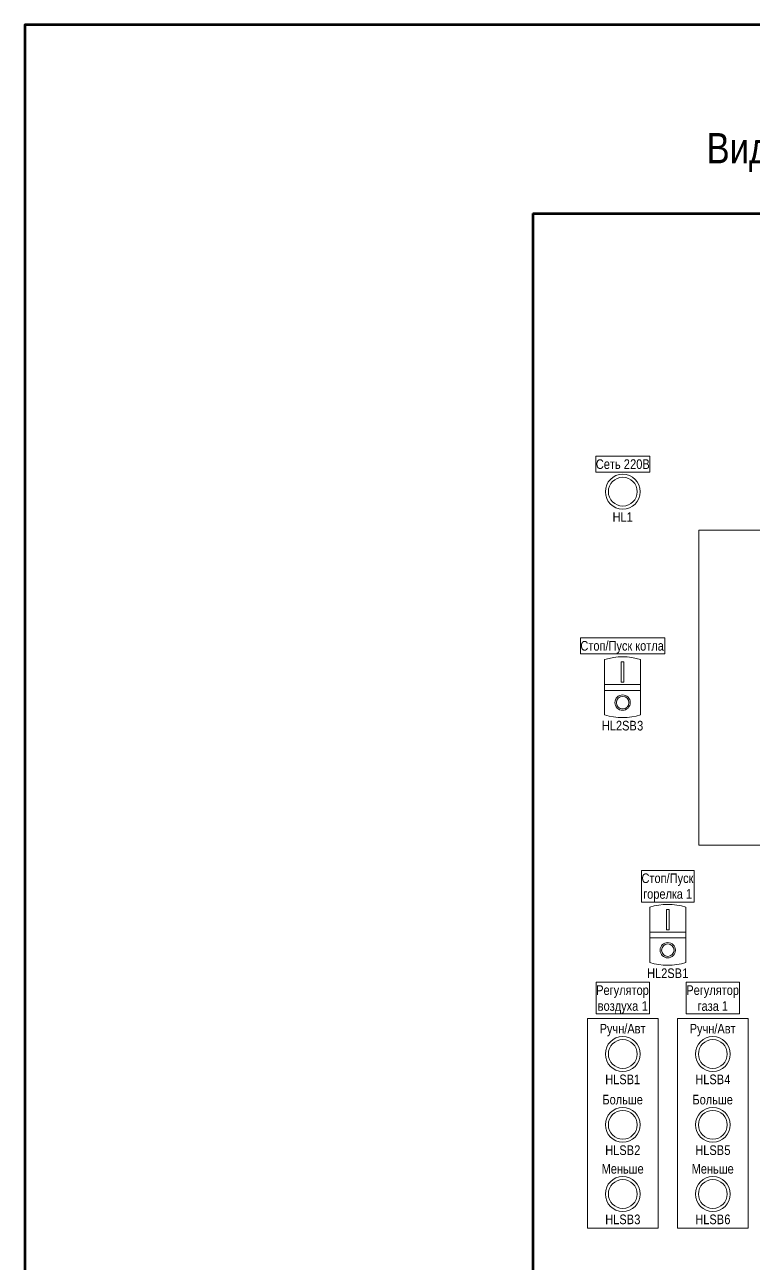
# Model space of a CAD drawing. Header units: millimetres. Extents: x -6000 to 26000, y -6000 to 26000.
# Drawn here: x 20 to 104.4, y -4297.4 to -4153.9 of the extents above; entities that cross this region are included whole.
import ezdxf

# ---------------------------------------------------------------- set-up
doc = ezdxf.new("R2010")
doc.units = ezdxf.units.MM
doc.header["$MEASUREMENT"] = 0
for name, color, linetype, lineweight in [('0_Ном._пера__246', 7, 'Continuous', 100), ('Аннотация - Текст_Ном._пера__1', 7, 'Continuous', 15), ('Чертеж и Рисунок_Ном._пера__1', 7, 'Continuous', 15), ('Чертеж и Рисунок_Ном._пера__41', 7, 'Continuous', 60)]:
    doc.layers.add(name, color=color, linetype=linetype, lineweight=lineweight)
doc.styles.add('СГЕНЕРИР_СТИЛЬ_1', font='')
doc.styles.get('СГЕНЕРИР_СТИЛЬ_1').set_extended_font_data('Arial Narrow')

msp = doc.modelspace()

# ---------------------------------------------------------------- linework, layer by layer
at = {"layer": '0_Ном._пера__246', "color": 7, "linetype": 'Continuous', "lineweight": 100, "flags": 128}
msp.add_lwpolyline([(415, -4440.93), (415, -4153.93), (20, -4153.93), (20, -4440.93)], close=True, dxfattribs=at)
at = {"layer": 'Чертеж и Рисунок_Ном._пера__1', "color": 7, "linetype": 'Continuous', "lineweight": 15}
for p, q in [((92.39, -4203.92), (86.14, -4203.92)), ((86.14, -4203.92), (86.14, -4205.75)), ((92.39, -4205.75), (92.39, -4203.92)), ((86.14, -4205.75), (92.39, -4205.75)), ((98.05, -4212.48), (143.07, -4212.48)), ((98.05, -4248.98), (98.05, -4212.48)), ((94.12, -4224.98), (84.35, -4224.98)), ((84.35, -4224.98), (84.35, -4226.81)), ((94.12, -4226.81), (94.12, -4224.98)), ((84.35, -4226.81), (94.12, -4226.81)), ((87.15, -4227.49), (87.15, -4233.89)), ((91.32, -4233.89), (91.32, -4227.49)), ((89.09, -4227.76), (89.39, -4227.76)), ((89.09, -4230.09), (89.09, -4227.76)), ((89.39, -4227.76), (89.39, -4230.09)), ((87.15, -4230.36), (91.32, -4230.36)), ((87.15, -4231.05), (87.15, -4230.36)), ((89.39, -4230.09), (89.09, -4230.09)), ((91.32, -4230.36), (91.32, -4231.05)), ((91.32, -4231.05), (87.15, -4231.05)), ((143.07, -4248.98), (98.05, -4248.98)), ((97.51, -4251.91), (91.43, -4251.91)), ((91.43, -4251.91), (91.43, -4255.58)), ((97.51, -4255.58), (97.51, -4251.91)), ((91.43, -4255.58), (97.51, -4255.58)), ((92.39, -4256.18), (92.39, -4262.58)), ((96.56, -4262.58), (96.56, -4256.18)), ((94.32, -4256.45), (94.62, -4256.45)), ((94.32, -4258.78), (94.32, -4256.45)), ((94.62, -4256.45), (94.62, -4258.78)), ((92.39, -4259.05), (96.56, -4259.05)), ((92.39, -4259.74), (92.39, -4259.05)), ((94.62, -4258.78), (94.32, -4258.78)), ((96.56, -4259.05), (96.56, -4259.74)), ((96.56, -4259.74), (92.39, -4259.74)), ((92.34, -4264.88), (86.18, -4264.88)), ((86.18, -4264.88), (86.18, -4268.54)), ((92.34, -4268.54), (92.34, -4264.88)), ((102.77, -4264.88), (96.62, -4264.88)), ((96.62, -4264.88), (96.62, -4268.54)), ((102.77, -4268.54), (102.77, -4264.88)), ((85.17, -4269.07), (93.36, -4269.07)), ((85.17, -4293.35), (85.17, -4269.07)), ((86.18, -4268.54), (92.34, -4268.54)), ((93.36, -4269.07), (93.36, -4293.35)), ((95.6, -4269.07), (103.79, -4269.07)), ((95.6, -4293.35), (95.6, -4269.07)), ((96.62, -4268.54), (102.77, -4268.54)), ((103.79, -4269.07), (103.79, -4293.35)), ((93.36, -4293.35), (85.17, -4293.35)), ((103.79, -4293.35), (95.6, -4293.35))]:
    msp.add_line(p, q, dxfattribs=at)
for centre, radius in [((89.26, -4208.03), 2.02), ((89.26, -4208.03), 1.67), ((89.24, -4232.47), 0.89), ((89.24, -4232.47), 0.723), ((94.47, -4261.16), 0.89), ((94.47, -4261.16), 0.723), ((89.26, -4273.19), 2.02), ((89.26, -4273.19), 1.67), ((99.69, -4273.19), 2.02), ((99.69, -4273.19), 1.67), ((89.26, -4281.39), 2.02), ((89.26, -4281.39), 1.67), ((99.69, -4281.39), 2.02), ((99.69, -4281.39), 1.67), ((89.26, -4289.41), 2.02), ((89.26, -4289.41), 1.67), ((99.69, -4289.41), 2.02), ((99.69, -4289.41), 1.67)]:
    msp.add_circle(centre, radius, dxfattribs=at)
for centre, start, end in [((89.24, -4233.91), 71.9986, 108.0014), ((89.24, -4227.46), 251.9986, 288.0014), ((94.47, -4262.6), 71.9986, 108.0014), ((94.47, -4256.16), 251.9986, 288.0014)]:
    msp.add_arc(centre, 6.75, start, end, dxfattribs=at)
at = {"layer": 'Чертеж и Рисунок_Ном._пера__41', "color": 7, "linetype": 'Continuous', "lineweight": 60}
for q in [(78.83, -4426.17), (162.29, -4175.79)]:
    msp.add_line((78.83, -4175.79), q, dxfattribs=at)

# ---------------------------------------------------------------- texts
at = {"layer": 'Аннотация - Текст_Ном._пера__1', "color": 7, "linetype": 'Continuous', "lineweight": 15, "insert": (119.36, -4166.48), "char_height": 3.5, "attachment_point": 2, "style": 'СГЕНЕРИР_СТИЛЬ_1'}
msp.add_mtext('\\A1;{\\pqc;\\fArial Narrow|b0|i0|c204|p34;Вид передней панели}', dxfattribs=at)
at = {"layer": 'Чертеж и Рисунок_Ном._пера__1', "color": 7, "linetype": 'Continuous', "lineweight": 15, "char_height": 1.1128, "attachment_point": 7, "style": 'СГЕНЕРИР_СТИЛЬ_1'}
for s, insert in [('\\A1;{\\pql;\\fArial Narrow|b0|i0|c204|p34;Сеть 2}', (86.14, -4205.41)), ('\\A1;{\\pql;\\fArial Narrow|b0|i0|c204|p34;2}', (90.11, -4205.39)), ('\\A1;{\\pql;\\fArial Narrow|b0|i0|c204|p34;0В}', (90.82, -4205.41)), ('\\A1;{\\pql;\\fArial Narrow|b0|i0|c204|p34;HL1}', (88.08, -4211.52)), ('\\A1;{\\pql;\\fArial Narrow|b0|i0|c204|p34;Стоп/Пуск котла}', (84.35, -4226.78)), ('\\A1;{\\pql;\\fArial Narrow|b0|i0|c204|p34;HL2SB}', (86.84, -4235.71)), ('\\A1;{\\pql;\\fArial Narrow|b0|i0|c204|p34;3}', (90.92, -4235.71)), ('\\A1;{\\pql;\\fArial Narrow|b0|i0|c204|p34;Стоп/Пуск}', (91.43, -4253.71)), ('\\A1;{\\pql;\\fArial Narrow|b0|i0|c204|p34;горелка 1}', (91.62, -4255.53)), ('\\A1;{\\pql;\\fArial Narrow|b0|i0|c204|p34;HL2SB}', (92.08, -4264.4)), ('\\A1;{\\pql;\\fArial Narrow|b0|i0|c204|p34;1}', (96.15, -4264.38)), ('\\A1;{\\pql;\\fArial Narrow|b0|i0|c204|p34;Регулятор}', (86.18, -4266.68)), ('\\A1;{\\pql;\\fArial Narrow|b0|i0|c204|p34;Регулятор}', (96.62, -4266.68)), ('\\A1;{\\pql;\\fArial Narrow|b0|i0|c204|p34;воздуха }', (86.36, -4268.51)), ('\\A1;{\\pql;\\fArial Narrow|b0|i0|c204|p34;1}', (91.46, -4268.18)), ('\\A1;{\\pql;\\fArial Narrow|b0|i0|c204|p34;газа 1}', (97.92, -4268.2)), ('\\A1;{\\pql;\\fArial Narrow|b0|i0|c204|p34;Ручн/Авт}', (86.58, -4271.14)), ('\\A1;{\\pql;\\fArial Narrow|b0|i0|c204|p34;Ручн/Авт}', (97.01, -4271.14)), ('\\A1;{\\pql;\\fArial Narrow|b0|i0|c204|p34;HLSB1}', (87.23, -4276.7)), ('\\A1;{\\pql;\\fArial Narrow|b0|i0|c204|p34;HLSB}', (97.66, -4276.7)), ('\\A1;{\\pql;\\fArial Narrow|b0|i0|c204|p34;4}', (101.02, -4276.68)), ('\\A1;{\\pql;\\fArial Narrow|b0|i0|c204|p34;Больше}', (86.9, -4279.04)), ('\\A1;{\\pql;\\fArial Narrow|b0|i0|c204|p34;Больше}', (97.33, -4279.04)), ('\\A1;{\\pql;\\fArial Narrow|b0|i0|c204|p34;HLSB}', (87.23, -4284.9)), ('\\A1;{\\pql;\\fArial Narrow|b0|i0|c204|p34;2}', (90.59, -4284.88)), ('\\A1;{\\pql;\\fArial Narrow|b0|i0|c204|p34;HLSB}', (97.66, -4284.9)), ('\\A1;{\\pql;\\fArial Narrow|b0|i0|c204|p34;5}', (101.02, -4284.9)), ('\\A1;{\\pql;\\fArial Narrow|b0|i0|c204|p34;Меньше}', (86.81, -4287.06)), ('\\A1;{\\pql;\\fArial Narrow|b0|i0|c204|p34;Меньше}', (97.24, -4287.06)), ('\\A1;{\\pql;\\fArial Narrow|b0|i0|c204|p34;HLSB}', (87.23, -4292.92)), ('\\A1;{\\pql;\\fArial Narrow|b0|i0|c204|p34;3}', (90.59, -4292.92)), ('\\A1;{\\pql;\\fArial Narrow|b0|i0|c204|p34;HLSB}', (97.66, -4292.92)), ('\\A1;{\\pql;\\fArial Narrow|b0|i0|c204|p34;6}', (101.02, -4292.92))]:
    msp.add_mtext(s, dxfattribs=dict(at, insert=insert))

doc.saveas('drawing.dxf')
